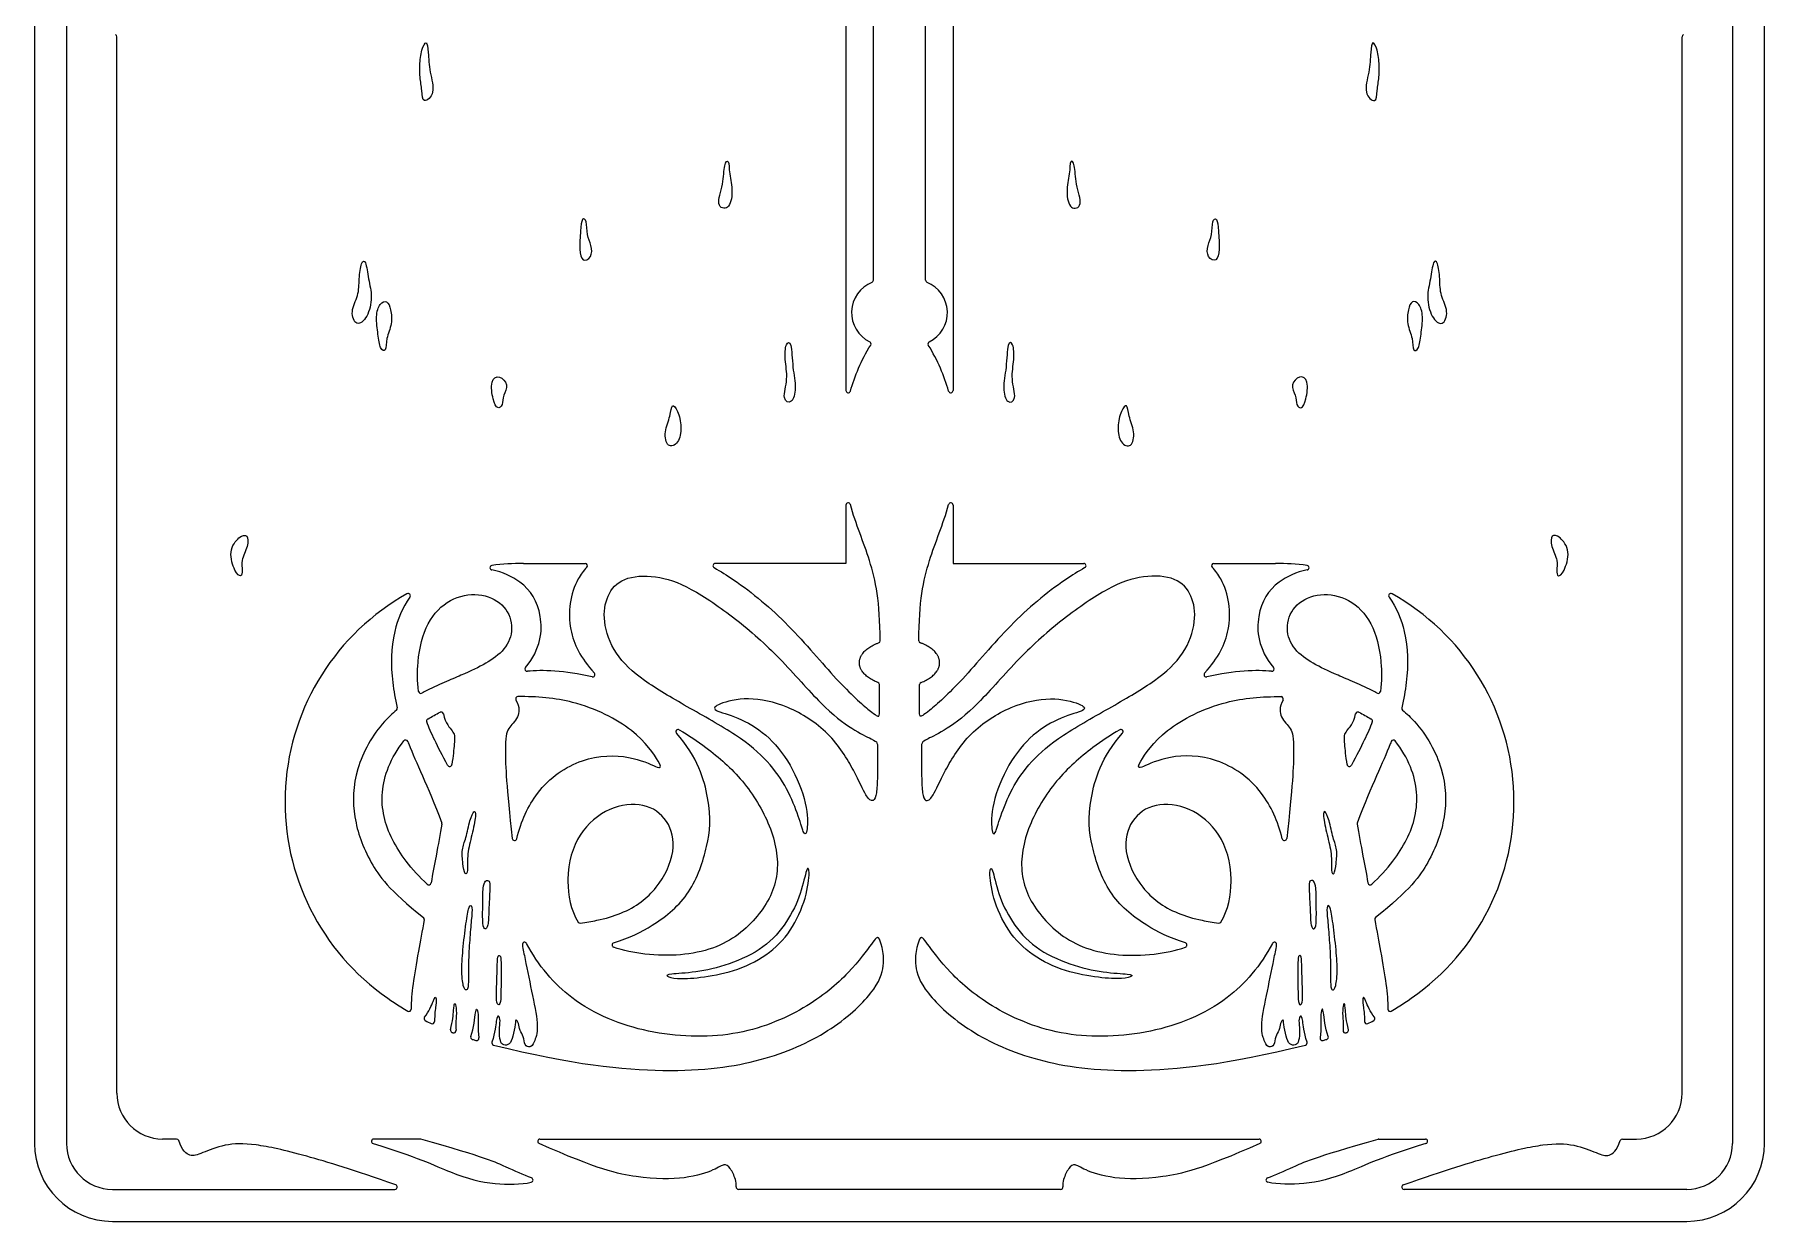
# Model space of a CAD drawing. Header units: millimetres. Extents: x -115 to 95, y -178 to 100.
# Drawn here: x -104.4 to -28.8, y -177.1 to -125.2 of the extents above; entities that cross this region are included whole.
import ezdxf

# ---------------------------------------------------------------- set-up
doc = ezdxf.new("R2010")
doc.units = ezdxf.units.MM
doc.header["$MEASUREMENT"] = 0
doc.layers.add('Layer 03', color=5, linetype='Continuous')

msp = doc.modelspace()

# ---------------------------------------------------------------- linework, layer by layer
at = {"layer": 'Layer 03'}
for p, q in [((-67.742, -135.939), (-67.742, -72.589)), ((-65.456, -135.939), (-65.456, -72.589)), ((-68.945, -74.533), (-68.945, -140.756)), ((-64.253, -74.533), (-64.253, -140.756)), ((-104.425, -90.959), (-104.425, -173.686)), ((-28.773, -173.686), (-28.773, -90.959)), ((-103.025, -112.95), (-103.025, -173.686)), ((-30.173, -112.95), (-30.173, -173.686)), ((-100.825, -171.486), (-100.825, -125.291)), ((-32.373, -171.486), (-32.373, -125.291)), ((-68.945, -145.769), (-68.945, -148.317)), ((-64.253, -145.769), (-64.253, -148.317)), ((-83.041, -148.317), (-80.346, -148.317)), ((-68.945, -148.317), (-74.657, -148.317)), ((-64.253, -148.317), (-58.541, -148.317)), ((-52.852, -148.317), (-50.157, -148.317)), ((-98.214, -173.486), (-98.825, -173.486)), ((-87.557, -173.486), (-89.596, -173.486)), ((-82.322, -173.486), (-50.876, -173.486)), ((-45.642, -173.486), (-43.602, -173.486)), ((-34.985, -173.486), (-34.373, -173.486)), ((-101.025, -175.686), (-88.665, -175.686)), ((-59.554, -175.686), (-73.644, -175.686)), ((-32.173, -175.686), (-44.533, -175.686)), ((-101.025, -177.086), (-32.173, -177.086))]:
    msp.add_line(p, q, dxfattribs=at)
for centre, radius, start, end in [((-100.925, -125.291), 0.1, 0, 68.21149), ((-32.273, -125.291), 0.1, 111.78851, 180), ((-67.27, -137.352), 1.424, 112.05107, 243.74015), ((-67.842, -135.939), 0.1, 292.05107, 0), ((-65.356, -135.939), 0.1, 180, 247.94893), ((-65.929, -137.352), 1.424, 296.25985, 67.94893), ((-67.944, -138.719), 0.1, 328.45179, 63.74015), ((-65.254, -138.719), 0.1, 116.25985, 211.54821), ((-68.845, -140.756), 0.1, 180, 343.92152), ((-64.353, -140.756), 0.1, 196.07848, 0), ((-68.845, -145.769), 0.1, 15.63211, 180), ((-64.353, -145.769), 0.1, 0, 164.36789), ((-84.411, -148.508), 0.1, 97.61939, 259.47876), ((-83.041, -158.749), 10.432, 90, 97.61939), ((-80.346, -148.417), 0.1, 316.21776, 90), ((-74.657, -148.417), 0.1, 90, 240.37099), ((-58.541, -148.417), 0.1, 299.62901, 90), ((-52.852, -148.417), 0.1, 90, 223.78224), ((-50.157, -158.749), 10.432, 82.38061, 90), ((-48.787, -148.508), 0.1, 280.52124, 82.38061), ((-83.041, -158.749), 10.432, 119.25482, 233.3813), ((-88.09, -149.735), 0.1, 323.17307, 119.25482), ((-45.108, -149.735), 0.1, 60.74518, 216.82693), ((-50.157, -158.749), 10.432, 306.6187, 60.74518), ((-67.548, -151.697), 0.1, 289.54597, 0.16427), ((-65.65, -151.697), 0.1, 179.83574, 250.45404), ((-82.879, -152.934), 0.1, 139.99798, 276.28709), ((-80.017, -153.184), 0.1, 256.94994, 41.62874), ((-67.58, -153.615), 0.1, 0.41995, 69.59789), ((-65.618, -153.615), 0.1, 110.40211, 179.58005), ((-53.182, -153.184), 0.1, 138.37126, 283.05006), ((-50.319, -152.934), 0.1, 263.71291, 40.00202), ((-87.531, -153.905), 0.1, 187.8326, 298.49539), ((-83.285, -154.244), 0.1, 91.1025, 209.45643), ((-49.914, -154.244), 0.1, 330.54357, 88.8975), ((-45.668, -153.905), 0.1, 241.50461, 352.1674), ((-88.663, -154.657), 0.1, 309.70836, 13.29447), ((-86.646, -154.917), 0.1, 12.61716, 115.11541), ((-46.553, -154.917), 0.1, 64.88459, 167.38284), ((-44.536, -154.657), 0.1, 166.70553, 230.29164), ((-87.184, -155.214), 0.1, 123.05738, 201.2714), ((-76.28, -155.678), 0.1, 59.61193, 222.27529), ((-56.918, -155.678), 0.1, 317.72471, 120.38807), ((-46.014, -155.214), 0.1, 338.7286, 56.94262), ((-88.198, -156.141), 0.1, 21.1518, 141.40538), ((-45, -156.141), 0.1, 38.59462, 158.8482), ((-86.273, -157.097), 0.1, 208.25445, 352.20714), ((-46.925, -157.097), 0.1, 187.79286, 331.74555), ((-86.708, -159.708), 0.1, 349.56558, 20.97943), ((-83.436, -160.334), 0.1, 186.5061, 346.26496), ((-49.763, -160.334), 0.1, 193.73504, 353.4939), ((-46.49, -159.708), 0.1, 159.02057, 190.43442), ((-87.185, -162.272), 0.1, 227.39476, 349.47283), ((-46.013, -162.272), 0.1, 190.52717, 312.60524), ((-87.481, -163.872), 0.1, 349.5677, 51.8259), ((-80.565, -163.945), 0.1, 212.65037, 277.20048), ((-52.633, -163.945), 0.1, 262.79952, 327.34963), ((-45.717, -163.872), 0.1, 128.1741, 190.4323), ((-82.994, -164.979), 0.1, 26.92726, 189.48352), ((-79.071, -165.003), 0.1, 106.98797, 250.80359), ((-54.127, -165.003), 0.1, 289.19641, 73.01203), ((-50.204, -164.979), 0.1, 350.51648, 153.07274), ((-81.515, -156.695), 12.991, 233.38142, 239.52101), ((-51.683, -156.695), 12.991, 300.47899, 306.61858), ((-88.053, -167.804), 0.1, 239.52101, 0.78048), ((-45.145, -167.804), 0.1, 179.21952, 300.47899), ((-87.294, -168.217), 0.1, 138.95756, 243.3619), ((-81.515, -156.695), 12.991, 243.3619, 244.64861), ((-87.034, -168.344), 0.1, 244.64861, 0.04581), ((-46.164, -168.344), 0.1, 179.95419, 295.35139), ((-51.683, -156.695), 12.991, 295.35139, 296.6381), ((-45.904, -168.217), 0.1, 296.6381, 41.04243), ((-86.137, -168.728), 0.1, 165.92044, 248.98716), ((-81.515, -156.695), 12.991, 248.98716, 249.18826), ((-86.095, -168.744), 0.1, 249.18826, 5.28953), ((-85.256, -169.031), 0.1, 160.31651, 253.12966), ((-81.515, -156.695), 12.991, 253.12966, 253.86824), ((-85.096, -169.078), 0.1, 253.86824, 7.16809), ((-84.332, -169.278), 0.1, 160.95682, 256.10964), ((-48.866, -169.278), 0.1, 283.89036, 19.04318), ((-48.102, -169.078), 0.1, 172.83191, 286.13176), ((-51.683, -156.695), 12.991, 286.13176, 286.87034), ((-47.942, -169.031), 0.1, 286.87034, 19.68349), ((-47.103, -168.744), 0.1, 174.71047, 290.81174), ((-51.683, -156.695), 12.991, 290.81174, 291.01284), ((-47.061, -168.728), 0.1, 291.01284, 14.07956), ((-98.825, -171.486), 2, 180, 270), ((-34.373, -171.486), 2, 270, 0), ((-101.025, -173.686), 3.4, 180, 270), ((-101.025, -173.686), 2, 180, 270), ((-98.214, -173.586), 0.1, 19.50379, 90), ((-89.596, -173.586), 0.1, 90, 253.29371), ((-87.557, -173.586), 0.1, 74.11849, 90), ((-82.322, -173.586), 0.1, 90, 245.96524), ((-50.876, -173.586), 0.1, 294.03476, 90), ((-45.642, -173.586), 0.1, 90, 105.88151), ((-43.602, -173.586), 0.1, 286.70629, 90), ((-34.985, -173.586), 0.1, 90, 160.49621), ((-32.173, -173.686), 3.4, 270, 0), ((-32.173, -173.686), 2, 270, 0), ((-88.665, -175.586), 0.1, 270, 70.42323), ((-82.727, -175.277), 0.1, 283.02145, 68.84948), ((-50.471, -175.277), 0.1, 111.15052, 256.97855), ((-44.533, -175.586), 0.1, 109.57677, 270), ((-73.644, -175.586), 0.1, 170.21075, 270), ((-59.554, -175.586), 0.1, 270, 9.78925)]:
    msp.add_arc(centre, radius, start, end, dxfattribs=at)
for points in [[(-87.487, -125.878), (-87.541, -126.075), (-87.595, -126.58), (-87.578, -127.049), (-87.482, -127.646), (-87.465, -128.259), (-86.868, -127.791), (-87.159, -126.839), (-87.207, -125.919), (-87.272, -125.402), (-87.433, -125.682), (-87.487, -125.878)], [(-45.711, -125.878), (-45.658, -126.075), (-45.604, -126.58), (-45.62, -127.049), (-45.717, -127.646), (-45.733, -128.259), (-46.33, -127.791), (-46.04, -126.839), (-45.991, -125.919), (-45.927, -125.402), (-45.765, -125.682), (-45.711, -125.878)], [(-74.243, -130.93), (-74.282, -131.115), (-74.282, -131.736), (-74.662, -132.719), (-74.046, -132.916), (-73.862, -132.064), (-74.059, -131.264), (-74.046, -130.621), (-74.203, -130.744), (-74.243, -130.93)], [(-58.956, -130.93), (-58.916, -131.115), (-58.916, -131.736), (-58.536, -132.719), (-59.152, -132.916), (-59.336, -132.064), (-59.139, -131.264), (-59.152, -130.621), (-58.995, -130.744), (-58.956, -130.93)], [(-80.299, -133.39), (-80.265, -133.524), (-80.297, -133.979), (-80.053, -134.394), (-80.041, -134.967), (-80.492, -135.162), (-80.614, -134.638), (-80.541, -133.735), (-80.505, -133.174), (-80.334, -133.255), (-80.299, -133.39)], [(-52.899, -133.39), (-52.933, -133.524), (-52.901, -133.979), (-53.145, -134.394), (-53.157, -134.967), (-52.706, -135.162), (-52.584, -134.638), (-52.657, -133.735), (-52.694, -133.174), (-52.864, -133.255), (-52.899, -133.39)], [(-90.223, -135.876), (-90.238, -136.126), (-90.238, -136.616), (-90.641, -137.308), (-90.367, -138.001), (-89.848, -137.597), (-89.632, -136.645), (-89.834, -135.909), (-89.935, -135.015), (-90.151, -135.116), (-90.209, -135.626), (-90.223, -135.876)], [(-42.975, -135.876), (-42.961, -136.126), (-42.961, -136.616), (-42.557, -137.308), (-42.831, -138.001), (-43.35, -137.597), (-43.566, -136.645), (-43.364, -135.909), (-43.263, -135.015), (-43.047, -135.116), (-42.989, -135.626), (-42.975, -135.876)], [(-89.315, -136.996), (-89.401, -137.111), (-89.517, -137.496), (-89.401, -138.332), (-89.329, -138.967), (-89.041, -139.097), (-89.069, -138.491), (-88.767, -137.842), (-88.839, -137.193), (-88.997, -136.804), (-89.228, -136.881), (-89.315, -136.996)], [(-43.884, -136.996), (-43.797, -137.111), (-43.682, -137.496), (-43.797, -138.332), (-43.869, -138.967), (-44.158, -139.097), (-44.129, -138.491), (-44.432, -137.842), (-44.36, -137.193), (-44.201, -136.804), (-43.97, -136.881), (-43.884, -136.996)], [(-71.596, -139.409), (-71.575, -139.673), (-71.45, -140.244), (-71.767, -141.193), (-71.283, -141.38), (-71.097, -140.672), (-71.283, -139.797), (-71.32, -138.568), (-71.581, -138.661), (-71.618, -139.145), (-71.596, -139.409)], [(-68.749, -140.784), (-68.559, -140.123), (-68.274, -139.448), (-67.859, -138.771)], [(-64.449, -140.784), (-64.639, -140.123), (-64.924, -139.448), (-65.34, -138.771)], [(-61.602, -139.409), (-61.624, -139.673), (-61.748, -140.244), (-61.431, -141.193), (-61.915, -141.38), (-62.102, -140.672), (-61.915, -139.797), (-61.878, -138.568), (-61.618, -138.661), (-61.58, -139.145), (-61.602, -139.409)], [(-83.978, -141.366), (-83.94, -141.26), (-83.949, -140.972), (-83.675, -140.51), (-84.094, -140.063), (-84.512, -140.279), (-84.382, -141.217), (-84.18, -141.606), (-84.017, -141.472), (-83.978, -141.366)], [(-49.22, -141.366), (-49.258, -141.26), (-49.249, -140.972), (-49.523, -140.51), (-49.105, -140.063), (-48.686, -140.279), (-48.816, -141.217), (-49.018, -141.606), (-49.181, -141.472), (-49.22, -141.366)], [(-76.524, -141.432), (-76.576, -141.474), (-76.597, -141.848), (-76.909, -142.566), (-76.768, -143.3), (-76.238, -143.097), (-76.113, -142.363), (-76.285, -141.599), (-76.472, -141.391), (-76.524, -141.432)], [(-56.674, -141.432), (-56.622, -141.474), (-56.601, -141.848), (-56.289, -142.566), (-56.43, -143.3), (-56.96, -143.097), (-57.085, -142.363), (-56.914, -141.599), (-56.726, -141.391), (-56.674, -141.432)], [(-95.486, -147.203), (-95.634, -147.327), (-95.972, -147.771), (-95.651, -148.734), (-95.392, -148.943), (-95.305, -148.635), (-95.429, -148.228), (-95.071, -147.549), (-95.083, -147.03), (-95.338, -147.08), (-95.486, -147.203)], [(-37.712, -147.203), (-37.564, -147.327), (-37.227, -147.771), (-37.548, -148.734), (-37.807, -148.943), (-37.893, -148.635), (-37.77, -148.228), (-38.128, -147.549), (-38.115, -147.03), (-37.86, -147.08), (-37.712, -147.203)], [(-67.566, -157.607), (-67.56, -157.285), (-67.555, -156.477), (-67.555, -156.131), (-67.728, -156.038), (-68.605, -155.63), (-69.961, -154.608), (-71.822, -152.409), (-73.76, -150.701), (-75.798, -149.301), (-77.269, -148.81), (-78.749, -148.9), (-79.424, -149.696), (-79.603, -150.81), (-79.107, -152.302), (-77.85, -153.444), (-75.959, -154.551), (-73.599, -155.858), (-72.304, -156.974), (-71.481, -158.164), (-70.982, -159.443), (-70.772, -160.24), (-70.623, -160.108), (-70.597, -158.909), (-71.323, -157.044), (-72.424, -155.736), (-73.682, -155.007), (-74.836, -154.747), (-74.611, -154.469), (-73.274, -154.123), (-71.496, -154.488), (-69.613, -155.667), (-68.512, -157.471), (-68.044, -158.607), (-67.723, -158.763), (-67.593, -158.408), (-67.572, -157.929), (-67.566, -157.607)], [(-65.632, -157.607), (-65.639, -157.285), (-65.643, -156.477), (-65.643, -156.131), (-65.47, -156.038), (-64.593, -155.63), (-63.237, -154.608), (-61.377, -152.409), (-59.438, -150.701), (-57.401, -149.301), (-55.929, -148.81), (-54.449, -148.9), (-53.774, -149.696), (-53.595, -150.81), (-54.091, -152.302), (-55.348, -153.444), (-57.239, -154.551), (-59.6, -155.858), (-60.894, -156.974), (-61.717, -158.164), (-62.216, -159.443), (-62.426, -160.24), (-62.575, -160.108), (-62.602, -158.909), (-61.875, -157.044), (-60.774, -155.736), (-59.516, -155.007), (-58.362, -154.747), (-58.587, -154.469), (-59.925, -154.123), (-61.703, -154.488), (-63.585, -155.667), (-64.686, -157.471), (-65.155, -158.607), (-65.476, -158.763), (-65.606, -158.408), (-65.626, -157.929), (-65.632, -157.607)], [(-87.63, -153.918), (-87.692, -153.466), (-87.692, -153.045), (-87.656, -152.652)], [(-45.542, -152.652), (-45.506, -153.045), (-45.506, -153.466), (-45.569, -153.918)], [(-80.039, -153.281), (-81.229, -153.005), (-82.255, -152.966), (-82.868, -153.034)], [(-50.33, -153.034), (-50.944, -152.966), (-51.969, -153.005), (-53.159, -153.281)], [(-86.362, -157.144), (-86.82, -156.292), (-87.097, -155.715), (-87.277, -155.251)], [(-45.921, -155.251), (-46.102, -155.715), (-46.379, -156.292), (-46.837, -157.144)], [(-85.383, -159.569), (-85.443, -159.785), (-85.559, -160.371), (-85.755, -160.799), (-85.697, -161.458), (-85.616, -161.978), (-85.455, -161.839), (-85.524, -161.007), (-85.293, -160.203), (-85.096, -159.263), (-85.198, -159.075), (-85.323, -159.353), (-85.383, -159.569)], [(-47.815, -159.569), (-47.755, -159.785), (-47.64, -160.371), (-47.443, -160.799), (-47.501, -161.458), (-47.582, -161.978), (-47.744, -161.839), (-47.674, -161.007), (-47.905, -160.203), (-48.102, -159.263), (-48, -159.075), (-47.875, -159.353), (-47.815, -159.569)], [(-74.052, -165.825), (-73.539, -165.648), (-72.475, -165.164), (-71.48, -163.991), (-70.883, -162.756), (-70.653, -161.521), (-70.506, -161.678), (-70.643, -162.903), (-71.313, -164.431), (-72.37, -165.489), (-73.857, -166.19), (-75.375, -166.452), (-76.415, -166.494), (-76.832, -166.368), (-76.74, -166.261), (-75.555, -166.225), (-74.565, -166.002), (-74.052, -165.825)], [(-59.146, -165.825), (-59.66, -165.648), (-60.723, -165.164), (-61.718, -163.991), (-62.315, -162.756), (-62.545, -161.521), (-62.692, -161.678), (-62.556, -162.903), (-61.886, -164.431), (-60.828, -165.489), (-59.341, -166.19), (-57.823, -166.452), (-56.783, -166.494), (-56.367, -166.368), (-56.458, -166.261), (-57.644, -166.225), (-58.633, -166.002), (-59.146, -165.825)], [(-84.805, -162.524), (-84.823, -162.693), (-84.823, -163.175), (-84.841, -164.191), (-84.729, -164.345), (-84.582, -164.208), (-84.565, -163.554), (-84.503, -162.43), (-84.521, -162.177), (-84.711, -162.16), (-84.786, -162.355), (-84.805, -162.524)], [(-81.101, -162.223), (-81.101, -162.821), (-80.988, -163.47), (-80.649, -163.999)], [(-52.549, -163.999), (-52.21, -163.47), (-52.097, -162.821), (-52.097, -162.223)], [(-48.394, -162.524), (-48.375, -162.693), (-48.375, -163.175), (-48.358, -164.191), (-48.47, -164.345), (-48.616, -164.208), (-48.633, -163.554), (-48.695, -162.43), (-48.678, -162.177), (-48.487, -162.16), (-48.412, -162.355), (-48.394, -162.524)], [(-85.542, -163.956), (-85.587, -164.27), (-85.689, -165.118), (-85.765, -166.1), (-85.689, -166.891), (-85.529, -167.013), (-85.437, -166.861), (-85.464, -165.787), (-85.397, -164.763), (-85.322, -163.876), (-85.266, -163.277), (-85.419, -163.235), (-85.497, -163.643), (-85.542, -163.956)], [(-47.656, -163.956), (-47.611, -164.27), (-47.51, -165.118), (-47.433, -166.1), (-47.51, -166.891), (-47.669, -167.013), (-47.761, -166.861), (-47.734, -165.787), (-47.801, -164.763), (-47.877, -163.876), (-47.932, -163.277), (-47.78, -163.235), (-47.701, -163.643), (-47.656, -163.956)], [(-80.553, -164.044), (-80.303, -164.012), (-80.063, -163.972), (-79.834, -163.923)], [(-53.364, -163.923), (-53.135, -163.972), (-52.895, -164.012), (-52.646, -164.044)], [(-84.19, -165.862), (-84.198, -166.082), (-84.212, -166.748), (-84.244, -167.505), (-84.126, -167.683), (-84.02, -167.472), (-84.032, -166.613), (-84.012, -165.848), (-84.039, -165.447), (-84.166, -165.431), (-84.182, -165.642), (-84.19, -165.862)], [(-82.013, -166.266), (-82.363, -165.853), (-82.667, -165.403), (-82.905, -164.934)], [(-50.293, -164.934), (-50.531, -165.403), (-50.835, -165.853), (-51.186, -166.266)], [(-49.008, -165.862), (-49.001, -166.082), (-48.986, -166.748), (-48.954, -167.505), (-49.073, -167.683), (-49.179, -167.472), (-49.166, -166.613), (-49.186, -165.848), (-49.159, -165.447), (-49.032, -165.431), (-49.016, -165.642), (-49.008, -165.862)]]:
    msp.add_open_spline(points, degree=3, dxfattribs=at)
for points, knots in [([(-67.448, -151.697), (-67.453, -149.98), (-67.802, -148.236), (-68.508, -146.603), (-68.749, -145.742)], [384.753494, 384.753494, 384.753494, 384.753494, 388.13298, 391.254562, 391.254562, 391.254562, 391.254562]), ([(-65.75, -151.697), (-65.746, -149.98), (-65.397, -148.236), (-64.69, -146.603), (-64.449, -145.742)], [354.443642, 354.443642, 354.443642, 354.443642, 357.823129, 360.94471, 360.94471, 360.94471, 360.94471]), ([(-82.956, -152.87), (-82.271, -152.055), (-82.139, -150.404), (-82.953, -149.157), (-83.938, -148.698), (-84.429, -148.606)], [191.723466, 191.723466, 191.723466, 191.723466, 194.278777, 197.049261, 199.008141, 199.008141, 199.008141, 199.008141]), ([(-80.274, -148.486), (-80.42, -148.639), (-80.972, -149.382), (-81.204, -151.222), (-80.542, -152.442), (-79.942, -153.117)], [203.606553, 203.606553, 203.606553, 203.606553, 204.304714, 206.637349, 208.724074, 208.724074, 208.724074, 208.724074]), ([(-74.706, -148.504), (-74.422, -148.666), (-73.283, -149.383), (-71.422, -150.944), (-69.268, -153.561), (-67.693, -154.962), (-67.472, -155.029), (-67.471, -154.925), (-67.48, -153.614)], [370.11808, 370.11808, 370.11808, 370.11808, 370.884358, 373.216992, 375.549627, 377.882262, 380.214897, 382.507372, 382.507372, 382.507372, 382.507372]), ([(-58.492, -148.504), (-58.776, -148.666), (-59.916, -149.383), (-61.776, -150.944), (-63.931, -153.561), (-65.505, -154.962), (-65.726, -155.029), (-65.728, -154.925), (-65.718, -153.614)], [339.808228, 339.808228, 339.808228, 339.808228, 340.574506, 342.907141, 345.239775, 347.57241, 349.905045, 352.19752, 352.19752, 352.19752, 352.19752]), ([(-53.256, -153.117), (-52.656, -152.442), (-51.995, -151.222), (-52.226, -149.382), (-52.778, -148.639), (-52.925, -148.486)], [-63.011542, -63.011542, -63.011542, -63.011542, -60.924817, -58.592182, -57.894021, -57.894021, -57.894021, -57.894021]), ([(-48.769, -148.606), (-49.26, -148.698), (-50.245, -149.157), (-51.059, -150.404), (-50.927, -152.055), (-50.243, -152.87)], [-53.295608, -53.295608, -53.295608, -53.295608, -51.336729, -48.566245, -46.010934, -46.010934, -46.010934, -46.010934]), ([(-87.656, -152.652), (-87.649, -152.57), (-87.568, -151.847), (-87.214, -150.667), (-86.126, -149.741), (-84.819, -149.594), (-83.787, -150.147), (-83.44, -151.179), (-83.823, -152.115), (-84.674, -152.701), (-85.495, -153.098), (-86.245, -153.406), (-86.508, -153.521)], [182.507513, 182.507513, 182.507513, 182.507513, 182.759069, 184.763801, 186.768533, 188.773265, 190.777997, 192.782729, 194.787461, 196.792193, 198.796925, 199.775579, 199.775579, 199.775579, 199.775579]), ([(-46.69, -153.521), (-46.954, -153.406), (-47.704, -153.098), (-48.524, -152.701), (-49.376, -152.115), (-49.759, -151.179), (-49.411, -150.147), (-48.379, -149.594), (-47.072, -149.741), (-45.984, -150.667), (-45.631, -151.847), (-45.55, -152.57), (-45.542, -152.652)], [-100.682218, -100.682218, -100.682218, -100.682218, -99.703564, -97.698832, -95.6941, -93.689368, -91.684636, -89.679904, -87.675172, -85.67044, -83.665708, -83.414152, -83.414152, -83.414152, -83.414152]), ([(-88.01, -149.795), (-88.344, -150.241), (-88.841, -151.541), (-88.86, -153.053), (-88.657, -154.247), (-88.565, -154.634)], [593.278837, 593.278837, 593.278837, 593.278837, 595.209705, 597.980189, 599.205958, 599.205958, 599.205958, 599.205958]), ([(-45.188, -149.795), (-44.854, -150.241), (-44.357, -151.541), (-44.338, -153.053), (-44.541, -154.247), (-44.633, -154.634)], [553.127498, 553.127498, 553.127498, 553.127498, 555.058366, 557.82885, 559.054619, 559.054619, 559.054619, 559.054619]), ([(-86.508, -153.521), (-86.785, -153.642), (-87.113, -153.794), (-87.45, -153.975), (-87.483, -153.992)], [179.971582, 179.971582, 179.971582, 179.971582, 180.99766, 181.108571, 181.108571, 181.108571, 181.108571]), ([(-45.715, -153.992), (-45.748, -153.975), (-46.086, -153.794), (-46.413, -153.642), (-46.69, -153.521)], [-101.819207, -101.819207, -101.819207, -101.819207, -101.708296, -100.682218, -100.682218, -100.682218, -100.682218]), ([(-83.372, -154.294), (-83.198, -154.602), (-83.251, -155.125), (-83.761, -155.499), (-83.876, -156.099), (-83.792, -158.091), (-83.535, -160.346)], [159.270776, 159.270776, 159.270776, 159.270776, 160.838738, 162.643851, 164.448965, 166.106971, 166.106971, 166.106971, 166.106971]), ([(-83.338, -160.358), (-83.151, -159.59), (-82.456, -158.056), (-80.478, -156.71), (-78.294, -156.693), (-77.092, -157.312), (-76.941, -157.224), (-78.059, -155.582), (-80.545, -154.313), (-82.464, -154.129), (-83.287, -154.144)], [166.385803, 166.385803, 166.385803, 166.385803, 168.338697, 170.833246, 173.327794, 175.822343, 178.316891, 180.811439, 183.305988, 185.146569, 185.146569, 185.146569, 185.146569]), ([(-49.86, -160.358), (-50.048, -159.59), (-50.742, -158.056), (-52.72, -156.71), (-54.904, -156.693), (-56.106, -157.312), (-56.258, -157.224), (-55.139, -155.582), (-52.653, -154.313), (-50.734, -154.129), (-49.912, -154.144)], [166.549242, 166.549242, 166.549242, 166.549242, 168.502136, 170.996684, 173.491233, 175.985781, 178.480329, 180.974878, 183.469426, 185.310008, 185.310008, 185.310008, 185.310008]), ([(-49.827, -154.294), (-50.001, -154.602), (-49.948, -155.125), (-49.437, -155.499), (-49.322, -156.099), (-49.406, -158.091), (-49.663, -160.346)], [185.516574, 185.516574, 185.516574, 185.516574, 187.084536, 188.88965, 190.694764, 192.35277, 192.35277, 192.35277, 192.35277]), ([(-88.599, -154.734), (-88.781, -154.885), (-89.512, -155.575), (-90.501, -157.328), (-90.531, -159.439), (-89.89, -161.258), (-88.93, -162.606), (-87.42, -163.794)], [559.25855, 559.25855, 559.25855, 559.25855, 559.894864, 561.899596, 563.904328, 565.90906, 567.629278, 567.629278, 567.629278, 567.629278]), ([(-87.239, -155.131), (-87.228, -155.124), (-87.055, -155.012), (-86.87, -154.911), (-86.688, -154.826)], [72.4490667, 72.4490667, 72.4490667, 72.4490667, 72.4798899, 72.9679962, 72.9679962, 72.9679962, 72.9679962]), ([(-86.548, -154.895), (-86.453, -155.319), (-86.067, -155.71), (-86.027, -155.904), (-86.124, -156.743), (-86.174, -157.11)], [65.489889, 65.489889, 65.489889, 65.489889, 67.558545, 69.814987, 71.083822, 71.083822, 71.083822, 71.083822]), ([(-47.024, -157.11), (-47.074, -156.743), (-47.172, -155.904), (-47.131, -155.71), (-46.745, -155.319), (-46.65, -154.895)], [-32.522163, -32.522163, -32.522163, -32.522163, -31.253328, -28.996886, -26.92823, -26.92823, -26.92823, -26.92823]), ([(-46.51, -154.826), (-46.328, -154.911), (-46.144, -155.012), (-45.97, -155.124), (-45.96, -155.131)], [-34.4063373, -34.4063373, -34.4063373, -34.4063373, -33.9182309, -33.8874077, -33.8874077, -33.8874077, -33.8874077]), ([(-44.6, -154.734), (-44.417, -154.885), (-43.686, -155.575), (-42.697, -157.328), (-42.667, -159.439), (-43.308, -161.258), (-44.268, -162.606), (-45.779, -163.794)], [559.165598, 559.165598, 559.165598, 559.165598, 559.801912, 561.806644, 563.811376, 565.816108, 567.536326, 567.536326, 567.536326, 567.536326]), ([(-76.229, -155.592), (-75.83, -155.826), (-74.844, -156.483), (-73.41, -157.747), (-72.158, -159.767), (-71.742, -161.945), (-72.656, -163.783), (-74.551, -165.355), (-77.185, -165.56), (-78.678, -165.246), (-79.104, -165.098)], [-214.220715, -214.220715, -214.220715, -214.220715, -212.579808, -210.08526, -207.590712, -205.096163, -202.601615, -200.107067, -197.612518, -196.467103, -196.467103, -196.467103, -196.467103]), ([(-79.1, -164.908), (-78.4, -164.694), (-77.156, -164.062), (-75.672, -162.806), (-74.939, -160.607), (-74.789, -158.982), (-75.423, -156.769), (-76.354, -155.745)], [-226.817193, -226.817193, -226.817193, -226.817193, -224.903578, -222.209901, -219.516223, -216.822546, -214.504616, -214.504616, -214.504616, -214.504616]), ([(-56.969, -155.592), (-57.369, -155.826), (-58.355, -156.483), (-59.788, -157.747), (-61.04, -159.767), (-61.456, -161.945), (-60.543, -163.783), (-58.647, -165.355), (-56.013, -165.56), (-54.52, -165.246), (-54.095, -165.098)], [-213.960743, -213.960743, -213.960743, -213.960743, -212.319836, -209.825288, -207.33074, -204.836191, -202.341643, -199.847095, -197.352546, -196.207131, -196.207131, -196.207131, -196.207131]), ([(-54.098, -164.908), (-54.798, -164.694), (-56.043, -164.062), (-57.527, -162.806), (-58.26, -160.607), (-58.409, -158.982), (-57.775, -156.769), (-56.844, -155.745)], [-195.956126, -195.956126, -195.956126, -195.956126, -194.042511, -191.348833, -188.655155, -185.961478, -183.643548, -183.643548, -183.643548, -183.643548]), ([(-87.253, -162.346), (-87.593, -162.034), (-88.433, -161.106), (-89.332, -159.423), (-89.235, -157.61), (-88.564, -156.44), (-88.276, -156.079)], [40.680239, 40.680239, 40.680239, 40.680239, 42.151964, 44.646513, 47.141061, 48.382774, 48.382774, 48.382774, 48.382774]), ([(-88.105, -156.105), (-88.091, -156.141), (-87.755, -156.999), (-87.271, -157.961), (-86.615, -159.672)], [48.592656, 48.592656, 48.592656, 48.592656, 48.691454, 50.937296, 50.937296, 50.937296, 50.937296]), ([(-45.093, -156.105), (-45.107, -156.141), (-45.443, -156.999), (-45.927, -157.961), (-46.583, -159.672)], [116.577972, 116.577972, 116.577972, 116.577972, 116.67677, 118.922613, 118.922613, 118.922613, 118.922613]), ([(-45.945, -162.346), (-45.606, -162.034), (-44.766, -161.106), (-43.866, -159.423), (-43.964, -157.61), (-44.634, -156.44), (-44.922, -156.079)], [120.725367, 120.725367, 120.725367, 120.725367, 122.197092, 124.69164, 127.186189, 128.427901, 128.427901, 128.427901, 128.427901]), ([(-79.834, -163.923), (-79.451, -163.842), (-78.331, -163.508), (-77.134, -162.578), (-76.324, -160.854), (-76.67, -159.499), (-77.74, -158.742), (-79.294, -158.924), (-80.705, -160.048), (-81.094, -161.403), (-81.101, -162.196), (-81.101, -162.223)], [268.985117, 268.985117, 268.985117, 268.985117, 270.121902, 272.61645, 275.110998, 277.605547, 280.100095, 282.594643, 285.089191, 287.58374, 287.670762, 287.670762, 287.670762, 287.670762]), ([(-52.097, -162.223), (-52.097, -162.196), (-52.104, -161.403), (-52.494, -160.048), (-53.904, -158.924), (-55.458, -158.742), (-56.529, -159.499), (-56.874, -160.854), (-56.064, -162.578), (-54.867, -163.508), (-53.747, -163.842), (-53.364, -163.923)], [-180.588408, -180.588408, -180.588408, -180.588408, -180.501386, -178.006838, -175.51229, -173.017741, -170.523193, -168.028645, -165.534096, -163.039548, -161.902763, -161.902763, -161.902763, -161.902763]), ([(-86.61, -159.726), (-86.686, -160.142), (-86.834, -160.929), (-87.011, -161.882), (-87.087, -162.291)], [38.932313, 38.932313, 38.932313, 38.932313, 39.8265, 40.467173, 40.467173, 40.467173, 40.467173]), ([(-46.588, -159.726), (-46.512, -160.142), (-46.365, -160.929), (-46.187, -161.882), (-46.111, -162.291)], [118.977441, 118.977441, 118.977441, 118.977441, 119.871627, 120.5123, 120.5123, 120.5123, 120.5123]), ([(-87.383, -163.89), (-87.474, -164.385), (-87.793, -166.126), (-87.963, -167.12), (-87.953, -167.803)], [567.737939, 567.737939, 567.737939, 567.737939, 568.522789, 570.623761, 570.623761, 570.623761, 570.623761]), ([(-45.815, -163.89), (-45.724, -164.385), (-45.406, -166.126), (-45.236, -167.12), (-45.245, -167.803)], [567.644987, 567.644987, 567.644987, 567.644987, 568.429837, 570.530809, 570.530809, 570.530809, 570.530809]), ([(-84.356, -169.375), (-80.872, -170.237), (-76.434, -170.689), (-72.517, -170.139), (-69.585, -168.835), (-67.589, -166.998), (-67.227, -165.855), (-67.358, -165.06), (-67.517, -164.582), (-67.69, -164.756), (-68.703, -166.173), (-70.598, -167.808), (-73.765, -169.124), (-77.641, -168.965), (-80.401, -167.877), (-81.686, -166.649), (-82.013, -166.266)], [415.082335, 415.082335, 415.082335, 415.082335, 417.497549, 419.992097, 422.486646, 424.981194, 427.475742, 429.970291, 432.464839, 434.959388, 437.453936, 439.948484, 442.443033, 444.937581, 447.43213, 448.42993, 448.42993, 448.42993, 448.42993]), ([(-51.186, -166.266), (-51.512, -166.649), (-52.798, -167.877), (-55.557, -168.965), (-59.433, -169.124), (-62.601, -167.808), (-64.495, -166.173), (-65.508, -164.756), (-65.681, -164.582), (-65.841, -165.06), (-65.971, -165.855), (-65.609, -166.998), (-63.613, -168.835), (-60.682, -170.139), (-56.764, -170.689), (-52.327, -170.237), (-48.842, -169.375)], [-218.828155, -218.828155, -218.828155, -218.828155, -217.830354, -215.335806, -212.841258, -210.346709, -207.852161, -205.357613, -202.863064, -200.368516, -197.873968, -195.379419, -192.884871, -190.390323, -187.895774, -185.48056, -185.48056, -185.48056, -185.48056]), ([(-83.093, -164.995), (-83.059, -165.2), (-82.935, -165.811), (-82.635, -167.276), (-82.354, -168.663), (-82.589, -169.304), (-82.749, -169.512), (-83.019, -169.401), (-83.019, -168.985), (-83.222, -168.751), (-83.242, -168.41), (-83.398, -168.21), (-83.378, -168.412), (-83.508, -169.026), (-83.638, -169.38), (-83.937, -169.394), (-84.072, -169.245), (-84.109, -168.719), (-84.048, -168.278), (-84.123, -168.061), (-84.248, -168.183), (-84.274, -168.805), (-84.426, -169.245)], [403.969731, 403.969731, 403.969731, 403.969731, 404.247319, 404.810938, 405.374556, 405.938175, 406.501793, 407.065412, 407.629031, 408.192649, 408.756268, 409.319887, 409.883505, 410.447124, 411.010742, 411.574361, 412.13798, 412.701598, 413.265217, 413.828836, 414.392454, 414.916262, 414.916262, 414.916262, 414.916262]), ([(-48.772, -169.245), (-48.924, -168.805), (-48.95, -168.183), (-49.075, -168.061), (-49.15, -168.278), (-49.089, -168.719), (-49.126, -169.245), (-49.262, -169.394), (-49.56, -169.38), (-49.69, -169.026), (-49.821, -168.412), (-49.8, -168.21), (-49.956, -168.41), (-49.977, -168.751), (-50.18, -168.985), (-50.179, -169.401), (-50.449, -169.512), (-50.61, -169.304), (-50.844, -168.663), (-50.563, -167.276), (-50.263, -165.811), (-50.139, -165.2), (-50.105, -164.995)], [-231.130594, -231.130594, -231.130594, -231.130594, -230.606786, -230.043168, -229.479549, -228.91593, -228.352312, -227.788693, -227.225075, -226.661456, -226.097837, -225.534219, -224.9706, -224.406981, -223.843363, -223.279744, -222.716126, -222.152507, -221.588888, -221.02527, -220.461651, -220.184063, -220.184063, -220.184063, -220.184063]), ([(-87.37, -168.152), (-87.174, -167.926), (-86.943, -167.312), (-86.856, -167.234), (-86.86, -167.571), (-86.934, -168.04), (-86.934, -168.344)], [18.97964, 18.97964, 18.97964, 18.97964, 19.519136, 20.109541, 20.699946, 21.242097, 21.242097, 21.242097, 21.242097]), ([(-86.234, -168.704), (-86.137, -168.317), (-86.097, -167.789), (-86.065, -167.5), (-86.004, -167.618), (-85.957, -168.085), (-86.02, -168.467), (-85.995, -168.735)], [20.284892, 20.284892, 20.284892, 20.284892, 20.789548, 21.284411, 21.779274, 22.274137, 22.7578, 22.7578, 22.7578, 22.7578]), ([(-85.35, -168.997), (-85.216, -168.623), (-85.129, -167.757), (-85.071, -167.794), (-84.99, -168.087), (-85.053, -168.624), (-84.997, -169.065)], [17.432963, 17.432963, 17.432963, 17.432963, 18.092409, 18.711186, 19.329962, 19.984939, 19.984939, 19.984939, 19.984939]), ([(-47.848, -168.997), (-47.982, -168.623), (-48.069, -167.757), (-48.127, -167.794), (-48.208, -168.087), (-48.146, -168.624), (-48.201, -169.065)], [-9.440086, -9.440086, -9.440086, -9.440086, -8.78064, -8.161864, -7.543088, -6.888111, -6.888111, -6.888111, -6.888111]), ([(-46.964, -168.704), (-47.061, -168.317), (-47.101, -167.789), (-47.134, -167.5), (-47.195, -167.618), (-47.241, -168.085), (-47.178, -168.467), (-47.203, -168.735)], [-12.188076, -12.188076, -12.188076, -12.188076, -11.683419, -11.188556, -10.693693, -10.19883, -9.715167, -9.715167, -9.715167, -9.715167]), ([(-45.828, -168.152), (-46.025, -167.926), (-46.256, -167.312), (-46.342, -167.234), (-46.338, -167.571), (-46.264, -168.04), (-46.264, -168.344)], [-9.175508, -9.175508, -9.175508, -9.175508, -8.636012, -8.045607, -7.455202, -6.913051, -6.913051, -6.913051, -6.913051]), ([(-88.632, -175.492), (-90.482, -174.834), (-92.882, -174.104), (-94.872, -173.668), (-96.136, -173.689), (-97.16, -174.128), (-97.623, -174.282), (-97.959, -174.005), (-98.119, -173.553)], [1427.949509, 1427.949509, 1427.949509, 1427.949509, 1429.616553, 1431.440552, 1433.26455, 1435.088549, 1436.912547, 1438.653761, 1438.653761, 1438.653761, 1438.653761]), ([(-89.625, -173.682), (-87.757, -174.243), (-85.971, -175.104), (-84.486, -175.484), (-83.147, -175.477), (-82.705, -175.375)], [97.380153, 97.380153, 97.380153, 97.380153, 99.880558, 102.663321, 104.916537, 104.916537, 104.916537, 104.916537]), ([(-82.691, -175.184), (-83.04, -175.049), (-83.785, -174.735), (-84.66, -174.306), (-87.529, -173.49)], [105.1710551, 105.1710551, 105.1710551, 105.1710551, 105.5058837, 105.8322114, 105.8322114, 105.8322114, 105.8322114]), ([(-73.742, -175.569), (-73.725, -175.469), (-73.784, -175.167), (-73.999, -174.724), (-74.266, -174.535), (-74.599, -174.813), (-75.878, -175.247), (-77.894, -175.247), (-79.797, -174.822), (-82.363, -173.678)], [782.926002, 782.926002, 782.926002, 782.926002, 784.026644, 785.953295, 787.879945, 789.806596, 791.733247, 793.659898, 795.409438, 795.409438, 795.409438, 795.409438]), ([(-50.836, -173.678), (-53.401, -174.822), (-55.304, -175.247), (-57.32, -175.247), (-58.599, -174.813), (-58.933, -174.535), (-59.2, -174.724), (-59.414, -175.167), (-59.473, -175.469), (-59.456, -175.569)], [756.004967, 756.004967, 756.004967, 756.004967, 757.754508, 759.681159, 761.607809, 763.53446, 765.461111, 767.387761, 768.488404, 768.488404, 768.488404, 768.488404]), ([(-50.507, -175.184), (-50.158, -175.049), (-49.413, -174.735), (-48.538, -174.306), (-45.669, -173.49)], [167.8810532, 167.8810532, 167.8810532, 167.8810532, 168.2158818, 168.5422095, 168.5422095, 168.5422095, 168.5422095]), ([(-43.574, -173.682), (-45.441, -174.243), (-47.228, -175.104), (-48.712, -175.484), (-50.051, -175.477), (-50.494, -175.375)], [170.894242, 170.894242, 170.894242, 170.894242, 173.394647, 176.17741, 178.430626, 178.430626, 178.430626, 178.430626]), ([(-44.567, -175.492), (-42.717, -174.834), (-40.316, -174.104), (-38.327, -173.668), (-37.062, -173.689), (-36.038, -174.128), (-35.575, -174.282), (-35.239, -174.005), (-35.079, -173.553)], [1427.548993, 1427.548993, 1427.548993, 1427.548993, 1429.216038, 1431.040037, 1432.864035, 1434.688034, 1436.512032, 1438.253246, 1438.253246, 1438.253246, 1438.253246])]:
    msp.add_open_spline(points, degree=3, knots=knots, dxfattribs=at)
for points, weights, knots in [([(-67.545, -153.521), (-68.355, -153.22), (-68.355, -152.662), (-68.355, -152.09), (-67.514, -151.791)], [0.86359097652, 0.815213197251, 1, 0.811466342989, 0.865648717233], [382.62811, 382.62811, 382.62811, 383.619129, 383.619129, 384.630242, 384.630242, 384.630242]), ([(-65.653, -153.521), (-64.844, -153.22), (-64.844, -152.662), (-64.844, -152.09), (-65.684, -151.791)], [0.86359097652, 0.815213197251, 1, 0.811466300082, 0.865648741895], [352.318258, 352.318258, 352.318258, 353.309277, 353.309277, 354.32039, 354.32039, 354.32039])]:
    msp.add_rational_spline(points, weights, degree=2, knots=knots, dxfattribs=at)

doc.saveas('drawing.dxf')
